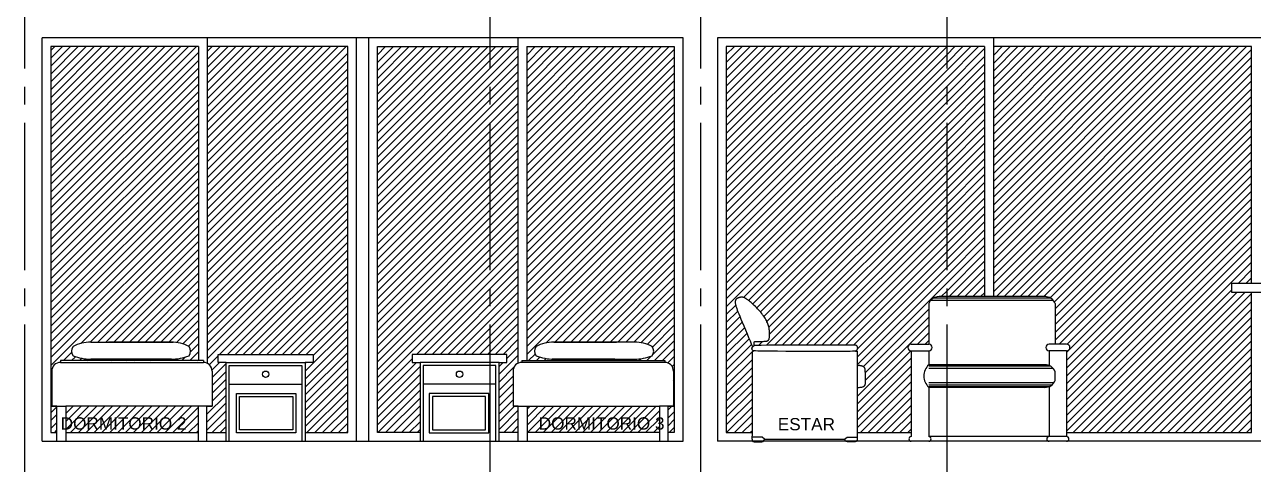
# Model space of a CAD drawing. Header units: millimetres. Extents: x 1217 to 2428, y 234 to 644.
# Drawn here: x 2234.82 to 2241.82, y 394.41 to 396.93 of the extents above; entities that cross this region are included whole.
import ezdxf

# ---------------------------------------------------------------- set-up
doc = ezdxf.new("R2010")
doc.units = ezdxf.units.MM
doc.linetypes.add('ACAD_ISO04W100', pattern=[30, 24, -3, 0, -3])
for name, color, linetype in [('0.1', 251, 'Continuous'), ('0.2', 2, 'Continuous'), ('0.3', 6, 'Continuous'), ('Ejes', 8, 'Continuous'), ('MURO', 5, 'Continuous'), ('Texto', 1, 'Continuous')]:
    doc.layers.add(name, color=color, linetype=linetype)
doc.styles.get("Standard").update_dxf_attribs({"font": 'arial.ttf'})
pattern_1 = [(45, (422.3399790830426, -302.623548463503), (-0.02245064030267288, 0.02245064030267288), [])]
pattern_2 = [(45, (422.4179387353875, -302.6235484635029), (-0.02245064030267288, 0.02245064030267288), [])]

# ---------------------------------------------------------------- blocks, each defined once
blk = doc.blocks.new('sillon elv 1')
at = {"layer": '0.2'}
blk.add_line((382065.234343676, 7753267.581307073), (382065.6901332545, 7753267.581307073), dxfattribs=at)
for points in [[(382065.1739059886, 7753268.114012635), (382065.1742391232, 7753268.115586496), (382065.1744406685, 7753268.117209101), (382065.1745378997, 7753268.118858958), (382065.1745580922, 7753268.120514573), (382065.1745285212, 7753268.122154455), (382065.1744764621, 7753268.12375711), (382065.1744291901, 7753268.125301046), (382065.1744139806, 7753268.126764772), (382065.1744525237, 7753268.128130524), (382065.1745441697, 7753268.129395475), (382065.1746826834, 7753268.130560523), (382065.1748618299, 7753268.131626569), (382065.1750753742, 7753268.132594516), (382065.1753170813, 7753268.133465262), (382065.1755807162, 7753268.13423971), (382065.1758600439, 7753268.13491876), (382065.1761509409, 7753268.135504481), (382065.1764577294, 7753268.136003614), (382065.176786843, 7753268.13642407), (382065.1771447154, 7753268.136773758), (382065.1775377804, 7753268.137060585), (382065.1779724715, 7753268.137292463), (382065.1784552225, 7753268.1374773), (382065.1789924669, 7753268.137623007), (382065.1796056513, 7753268.137737033), (382065.1803762735, 7753268.137824991), (382065.1814008443, 7753268.137892034), (382065.1827758743, 7753268.137943318), (382065.1845978742, 7753268.137983995), (382065.1869633548, 7753268.138019218), (382065.1899688265, 7753268.138054143), (382065.1937108003, 7753268.138093921), (382065.1982342337, 7753268.13814329), (382065.2033778732, 7753268.138205312), (382065.208928912, 7753268.138282633), (382065.2146745434, 7753268.138377899), (382065.2204019608, 7753268.138493755), (382065.2258983576, 7753268.138632846), (382065.230950927, 7753268.138797818), (382065.2353468623, 7753268.138991316), (382065.2389269382, 7753268.139214212), (382065.2417462535, 7753268.139460293), (382065.2439134882, 7753268.139721567), (382065.2455373225, 7753268.139990046), (382065.2467264365, 7753268.140257743), (382065.2475895103, 7753268.140516668), (382065.2482352239, 7753268.140758832), (382065.2487722574, 7753268.140976248), (382065.2492926133, 7753268.141165296), (382065.2498215841, 7753268.141339834), (382065.2503677848, 7753268.141518094), (382065.25093983, 7753268.141718301), (382065.2515463348, 7753268.141958687), (382065.252195914, 7753268.142257481), (382065.2528971826, 7753268.14263291), (382065.2536587553, 7753268.143103204), (382065.2544843263, 7753268.143690469), (382065.2553579062, 7753268.144432326), (382065.2562585847, 7753268.145370273), (382065.2571654517, 7753268.146545806), (382065.258057597, 7753268.148000425), (382065.2589141103, 7753268.149775626), (382065.2597140815, 7753268.151912908), (382065.2604366004, 7753268.154453769), (382065.2610641807, 7753268.15742403), (382065.2615930324, 7753268.160786807), (382065.2620227894, 7753268.164489541), (382065.2623530856, 7753268.168479674), (382065.2625835549, 7753268.172704645), (382065.2627138313, 7753268.177111895), (382065.2627435485, 7753268.181648863), (382065.2626723407, 7753268.186262993), (382065.2624960823, 7753268.19091449), (382065.2621956104, 7753268.195614636), (382065.2617480029, 7753268.200387477), (382065.2611303374, 7753268.205257061), (382065.2603196918, 7753268.210247436), (382065.2592931439, 7753268.215382649), (382065.2580277714, 7753268.220686748), (382065.2565006521, 7753268.22618378), (382065.2546899288, 7753268.23189138), (382065.2525780046, 7753268.23780153), (382065.2501483475, 7753268.243899804), (382065.2473844257, 7753268.250171768), (382065.2442697073, 7753268.256602996), (382065.2407876604, 7753268.263179056), (382065.236921753, 7753268.26988552), (382065.2326554534, 7753268.276707957), (382065.22798332, 7753268.283627163), (382065.2229442729, 7753268.29060482), (382065.2175883225, 7753268.297597838), (382065.2119654795, 7753268.304563125), (382065.2061257542, 7753268.311457589), (382065.2001191573, 7753268.318238139), (382065.1939956991, 7753268.324861682), (382065.1878053902, 7753268.331285127), (382065.1816001522, 7753268.337467784), (382065.1754395518, 7753268.343378564), (382065.1693850665, 7753268.348988783), (382065.1634981743, 7753268.35426975), (382065.1578403529, 7753268.359192783), (382065.1524730798, 7753268.363729193), (382065.1474578329, 7753268.367850294), (382065.14285609, 7753268.3715274), (382065.1387105624, 7753268.374743223), (382065.1349888968, 7753268.377526075), (382065.1316399734, 7753268.379915664), (382065.1286126723, 7753268.381951702), (382065.1258558738, 7753268.383673897), (382065.1233184582, 7753268.385121959), (382065.1209493057, 7753268.3863356), (382065.1186972966, 7753268.387354529), (382065.116518419, 7753268.388212907), (382065.1143970928, 7753268.388922715), (382065.1123248459, 7753268.389490382), (382065.1102932061, 7753268.389922339), (382065.1082937012, 7753268.390225017), (382065.1063178591, 7753268.390404848), (382065.1043572076, 7753268.390468262), (382065.1024032745, 7753268.39042169), (382065.1004515201, 7753268.39027299), (382065.0985131344, 7753268.390035721), (382065.0966032396, 7753268.389724866), (382065.0947369581, 7753268.389355415), (382065.0929294123, 7753268.388942351), (382065.0911957245, 7753268.388500659), (382065.089551017, 7753268.388045326), (382065.0880104122, 7753268.387591337), (382065.0865843589, 7753268.387150326), (382065.085264612, 7753268.386720517), (382065.0840382528, 7753268.386296785), (382065.0828923626, 7753268.385874001), (382065.0818140226, 7753268.38544704), (382065.0807903143, 7753268.385010774), (382065.0798083189, 7753268.384560077), (382065.0788551179, 7753268.384089823), (382065.0779199555, 7753268.383593675), (382065.0770007281, 7753268.383060461), (382065.0760974952, 7753268.382477802), (382065.0752103163, 7753268.381833317), (382065.0743392507, 7753268.381114626), (382065.0734843581, 7753268.38030935), (382065.0726456977, 7753268.379405106), (382065.0718233291, 7753268.378389517), (382065.071019271, 7753268.377252366), (382065.0702433789, 7753268.375992109), (382065.0695074676, 7753268.374609363), (382065.068823352, 7753268.373104749), (382065.0682028469, 7753268.371478886), (382065.0676577672, 7753268.369732394), (382065.0671999275, 7753268.367865891), (382065.0668411428, 7753268.365879998), (382065.0665974229, 7753268.363761145), (382065.0665015574, 7753268.361439004), (382065.0665905313, 7753268.358829058), (382065.0669013291, 7753268.355846792), (382065.0674709358, 7753268.352407688), (382065.0683363359, 7753268.348427231), (382065.0695345143, 7753268.343820903), (382065.0711024557, 7753268.338504188), (382065.073087309, 7753268.332367713), (382065.075576879, 7753268.325202678), (382065.0786691346, 7753268.316775432), (382065.0824620451, 7753268.306852316), (382065.0870535793, 7753268.295199676), (382065.0925417062, 7753268.28158386), (382065.0990243948, 7753268.265771209), (382065.1065996141, 7753268.247528071), (382065.1152635131, 7753268.226857104), (382065.1246049598, 7753268.204706226), (382065.1341110027, 7753268.18225967), (382065.1432686897, 7753268.160701667), (382065.1515650693, 7753268.141216449), (382065.1584871895, 7753268.124988248), (382065.1635220986, 7753268.113201296), (382065.1661568446, 7753268.107039825)], [(382065.7482116483, 7753268.11948831), (382065.7512119568, 7753268.118478486), (382065.7537501804, 7753268.117277217), (382065.755869629, 7753268.115918336), (382065.757613613, 7753268.114435676), (382065.7590254425, 7753268.112863068), (382065.7601484275, 7753268.111234346), (382065.7610258783, 7753268.109583342), (382065.7617011048, 7753268.107943888), (382065.7622126595, 7753268.106344494), (382065.7625800633, 7753268.104792383), (382065.7628180793, 7753268.103289453), (382065.7629414707, 7753268.101837606), (382065.7629650005, 7753268.10043874), (382065.7629034318, 7753268.099094757), (382065.7627715279, 7753268.097807555), (382065.7625840517, 7753268.096579035), (382065.762352653, 7753268.095410025), (382065.7620765277, 7753268.094297076), (382065.7617517582, 7753268.093235667), (382065.761374427, 7753268.092221276), (382065.7609406165, 7753268.091249383), (382065.7604464092, 7753268.090315468), (382065.7598878874, 7753268.089415008), (382065.7592611337, 7753268.088543485), (382065.7585629249, 7753268.087698255), (382065.7577928154, 7753268.086884193), (382065.7569510544, 7753268.086108055), (382065.7560378907, 7753268.085376594), (382065.7550535733, 7753268.084696565), (382065.753998351, 7753268.084074721), (382065.7528724729, 7753268.083517818), (382065.7516761878, 7753268.083032608), (382065.750231225, 7753268.082623434), (382065.7476452346, 7753268.082284985), (382065.742847347, 7753268.082009539), (382065.7347666927, 7753268.081789372), (382065.7223324019, 7753268.081616762), (382065.7044736051, 7753268.081483986), (382065.6801194327, 7753268.08138332), (382065.6481990151, 7753268.081307041), (382065.6081811427, 7753268.081249958), (382065.5616932463, 7753268.081216995), (382065.5109024168, 7753268.081215608), (382065.4579757451, 7753268.081253253), (382065.4050803218, 7753268.081337387), (382065.354383238, 7753268.081475465), (382065.3080515845, 7753268.081674942), (382065.268252452, 7753268.081943275), (382065.2366118233, 7753268.082284945), (382065.2125912483, 7753268.082692534), (382065.1951111687, 7753268.083155647), (382065.1830920261, 7753268.083663891), (382065.1754542624, 7753268.084206875), (382065.1711183192, 7753268.084774204), (382065.1690046382, 7753268.085355484), (382065.1680336613, 7753268.085940324), (382065.167305086, 7753268.086522551), (382065.166635635, 7753268.087112885), (382065.1660212864, 7753268.087726269), (382065.1654580187, 7753268.088377642), (382065.1649418103, 7753268.089081949), (382065.1644686396, 7753268.089854129), (382065.1640344851, 7753268.090709125), (382065.163635325, 7753268.091661878), (382065.163269658, 7753268.092720487), (382065.162946063, 7753268.093865681), (382065.162675639, 7753268.095071346), (382065.1624694852, 7753268.096311364), (382065.1623387006, 7753268.097559624), (382065.1622943842, 7753268.09879001), (382065.1623476353, 7753268.099976406), (382065.1625095527, 7753268.101092699), (382065.1627870296, 7753268.102119506), (382065.1631701346, 7753268.103064378), (382065.1636447303, 7753268.103941596), (382065.1641966794, 7753268.104765442), (382065.1648118444, 7753268.1055502), (382065.1654760879, 7753268.106310151), (382065.1661752727, 7753268.107059577), (382065.1668952612, 7753268.107812761), (382065.1676251239, 7753268.108580061), (382065.1683667622, 7753268.109356141), (382065.1691252854, 7753268.110131739), (382065.1699058028, 7753268.110897593), (382065.1707134234, 7753268.111644445), (382065.1715532567, 7753268.112363033), (382065.1724304118, 7753268.113044095), (382065.173349998, 7753268.113678372), (382065.1743150049, 7753268.114258537), (382065.1753199437, 7753268.114785011), (382065.1763572058, 7753268.115260147), (382065.177419183, 7753268.115686303), (382065.1784982665, 7753268.116065833), (382065.1795868481, 7753268.11640109), (382065.1806773192, 7753268.116694433), (382065.1817620714, 7753268.116948214), (382065.1839250791, 7753268.117168016), (382065.1926166485, 7753268.117372319), (382065.2143786687, 7753268.117582832), (382065.2557530287, 7753268.117821262), (382065.3232816176, 7753268.118109317), (382065.4235063245, 7753268.118468706), (382065.5629690383, 7753268.118921134), (382065.7482116483, 7753268.11948831)], [(382065.1726984433, 7753268.084567456), (382065.1703811447, 7753268.083229382), (382065.1684668729, 7753268.081917732), (382065.1669129868, 7753268.080632662), (382065.1656768455, 7753268.079374328), (382065.1647158079, 7753268.078142886), (382065.1639872331, 7753268.07693849), (382065.1634484801, 7753268.075761298), (382065.1630569079, 7753268.074611463), (382065.1627743566, 7753268.072588568), (382065.1625805912, 7753268.065189892), (382065.162459858, 7753268.047012145), (382065.162396403, 7753268.012652031), (382065.1623744725, 7753267.956706258), (382065.1623783126, 7753267.873771532), (382065.1623921694, 7753267.758444558), (382065.1624002892, 7753267.605322045)], [(382065.7620766413, 7753268.001318836), (382065.7666395172, 7753268.001746782), (382065.7707055846, 7753268.001928556), (382065.774322352, 7753268.001897121), (382065.7775373278, 7753268.001685443), (382065.7803980204, 7753268.001326486), (382065.7829519382, 7753268.000853214), (382065.7852465897, 7753268.000298593), (382065.7873294831, 7753267.999695587), (382065.7892416199, 7753267.999070805), (382065.7909979733, 7753267.998425439), (382065.7926070093, 7753267.997754323), (382065.7940771939, 7753267.997052291), (382065.7954169933, 7753267.996314181), (382065.7966348736, 7753267.995534826), (382065.7977393008, 7753267.994709062), (382065.798738741, 7753267.993831725), (382065.7996414623, 7753267.992899828), (382065.8004549404, 7753267.991919105), (382065.8011864533, 7753267.990897471), (382065.8018432785, 7753267.98984284), (382065.8024326939, 7753267.988763122), (382065.8029619774, 7753267.987666233), (382065.8034384066, 7753267.986560088), (382065.8038692593, 7753267.985452597), (382065.8042611731, 7753267.98432874), (382065.8046182249, 7753267.983081755), (382065.8049438511, 7753267.981581943), (382065.8052414884, 7753267.979699606), (382065.8055145734, 7753267.977305047), (382065.8057665426, 7753267.974268569), (382065.8060008327, 7753267.970460472), (382065.8062208802, 7753267.965751058), (382065.806428876, 7753267.960074733), (382065.8066220279, 7753267.9536223), (382065.8067962982, 7753267.946648668), (382065.8069476489, 7753267.939408746), (382065.8070720421, 7753267.932157438), (382065.8071654401, 7753267.925149653), (382065.8072238049, 7753267.918640298), (382065.8072430987, 7753267.912884281), (382065.8072201497, 7753267.908073343), (382065.8071552503, 7753267.90414657), (382065.8070495594, 7753267.900979878), (382065.8069042353, 7753267.898449187), (382065.8067204368, 7753267.896430416), (382065.8064993225, 7753267.894799484), (382065.806242051, 7753267.893432308), (382065.8059497807, 7753267.892204808), (382065.8056227224, 7753267.891014565), (382065.8052572937, 7753267.889845802), (382065.8048489645, 7753267.88870441), (382065.8043932044, 7753267.887596272), (382065.8038854831, 7753267.886527278), (382065.8033212703, 7753267.885503314), (382065.8026960359, 7753267.884530268), (382065.8020052494, 7753267.883614026), (382065.8012460532, 7753267.882758843), (382065.8004222803, 7753267.881962438), (382065.7995394364, 7753267.8812209), (382065.798603027, 7753267.880530314), (382065.7976185578, 7753267.879886769), (382065.7965915343, 7753267.879286352), (382065.7955274623, 7753267.878725149), (382065.7944318474, 7753267.878199248), (382065.7932650478, 7753267.877701418), (382065.7918068328, 7753267.877211158), (382065.7897918241, 7753267.876704648), (382065.7869546437, 7753267.876158069), (382065.7830299133, 7753267.875547601), (382065.7777522549, 7753267.874849424), (382065.7708562902, 7753267.874039718), (382065.7620766413, 7753267.873094666)], [(382065.1619415816, 7753267.592329915), (382065.1618958521, 7753267.58968931), (382065.1619322479, 7753267.587240097), (382065.1620406956, 7753267.584975616), (382065.1622111215, 7753267.582889207), (382065.1624334521, 7753267.580974208), (382065.1626976136, 7753267.579223961), (382065.1629935327, 7753267.577631803), (382065.1633111356, 7753267.576191077), (382065.1636437564, 7753267.574894343), (382065.1639983598, 7753267.573731051), (382065.1643853182, 7753267.572689873), (382065.1648150042, 7753267.571759483), (382065.1652977898, 7753267.570928551), (382065.1658440477, 7753267.570185751), (382065.1664641502, 7753267.569519754), (382065.1671684696, 7753267.568919231), (382065.1679702455, 7753267.568374578), (382065.168894185, 7753267.567883071), (382065.1699678626, 7753267.567443704), (382065.1712188525, 7753267.567055479), (382065.1726747293, 7753267.566717389), (382065.174363067, 7753267.566428434), (382065.1763114401, 7753267.56618761), (382065.178547423, 7753267.565993914), (382065.1810844045, 7753267.565845719), (382065.1838790309, 7753267.565738885), (382065.1868737634, 7753267.565668652), (382065.190011063, 7753267.565630255), (382065.1932333905, 7753267.565618933), (382065.1964832069, 7753267.565629921), (382065.1997029733, 7753267.565658458), (382065.2028351506, 7753267.565699778), (382065.2058305626, 7753267.565751417), (382065.2086734833, 7753267.565820086), (382065.2113565496, 7753267.565914795), (382065.2138723985, 7753267.566044553), (382065.2162136669, 7753267.566218368), (382065.2183729915, 7753267.56644525), (382065.2203430094, 7753267.566734209), (382065.2221163574, 7753267.567094251), (382065.2236973993, 7753267.567549411), (382065.2251374071, 7753267.568183819), (382065.2264993797, 7753267.569096628), (382065.2278463159, 7753267.570386991), (382065.2292412148, 7753267.572154064), (382065.2307470752, 7753267.574496999), (382065.2324268959, 7753267.577514951), (382065.234343676, 7753267.581307073)], [(382065.7625353489, 7753267.592329915), (382065.7625810785, 7753267.58968931), (382065.7625446826, 7753267.587240097), (382065.7624362349, 7753267.584975616), (382065.762265809, 7753267.582889207), (382065.7620434784, 7753267.580974208), (382065.7617793169, 7753267.579223961), (382065.7614833978, 7753267.577631803), (382065.7611657949, 7753267.576191077), (382065.7608331742, 7753267.574894343), (382065.7604785707, 7753267.573731051), (382065.7600916123, 7753267.572689873), (382065.7596619264, 7753267.571759483), (382065.7591791407, 7753267.570928551), (382065.7586328828, 7753267.570185751), (382065.7580127803, 7753267.569519754), (382065.7573084609, 7753267.568919231), (382065.7565066851, 7753267.568374578), (382065.7555827455, 7753267.567883071), (382065.7545090679, 7753267.567443704), (382065.753258078, 7753267.567055479), (382065.7518022013, 7753267.566717389), (382065.7501138636, 7753267.566428434), (382065.7481654904, 7753267.56618761), (382065.7459295075, 7753267.565993914), (382065.7433925261, 7753267.565845719), (382065.7405978996, 7753267.565738885), (382065.7376031671, 7753267.565668652), (382065.7344658676, 7753267.565630255), (382065.7312435401, 7753267.565618933), (382065.7279937236, 7753267.565629921), (382065.7247739572, 7753267.565658458), (382065.7216417799, 7753267.565699778), (382065.718646368, 7753267.565751417), (382065.7158034472, 7753267.565820086), (382065.7131203809, 7753267.565914795), (382065.710604532, 7753267.566044553), (382065.7082632636, 7753267.566218368), (382065.706103939, 7753267.56644525), (382065.7041339211, 7753267.566734209), (382065.7023605732, 7753267.567094251), (382065.7007795312, 7753267.567549411), (382065.6993395234, 7753267.568183819), (382065.6979775509, 7753267.569096628), (382065.6966306146, 7753267.570386991), (382065.6952357157, 7753267.572154064), (382065.6937298554, 7753267.574496999), (382065.6920500346, 7753267.577514951), (382065.6901332545, 7753267.581307073)]]:
    blk.add_lwpolyline(points, dxfattribs=at)
at = {"layer": '0.2', "elevation": -4.938328634906952e-10}
for points in [[(382065.7528724729, 7753268.083517818), (382065.7620766413, 7753268.083517818), (382065.7620766413, 7753267.605322045)], [(382065.1624002892, 7753267.605322045), (382065.1619415816, 7753267.592329915)], [(382065.7620766413, 7753267.605322045), (382065.7625353489, 7753267.592329915)], [(382065.234343676, 7753267.581307073), (382065.219740224, 7753267.592329915), (382065.1619415816, 7753267.592329915)], [(382065.6901332545, 7753267.581307073), (382065.7047367065, 7753267.592329915), (382065.7636354694, 7753267.592329915)]]:
    blk.add_lwpolyline(points, dxfattribs=at)

msp = doc.modelspace()

# ---------------------------------------------------------------- hatches: boundary and pattern name
at = {"layer": '0.1', "ltscale": 3}
h = msp.add_hatch(dxfattribs=at)
h.set_pattern_fill('ANSI31', color=256, scale=0.01)
h.set_pattern_definition(pattern_2)
edge = h.paths.add_edge_path()
edge.add_line((2235.809509860876, 396.8009927461132), (2234.968528561855, 396.8009927461132))
edge.add_line((2234.968528561855, 396.8009927461132), (2234.973099947954, 394.9509927464857))
edge.add_arc((2235.023099947954, 394.9509927464855), 0.0500000000001819, 90, 179.9999999997395, ccw=False)
edge.add_line((2235.023099947954, 395.0009927464857), (2235.023086129455, 395.0109927460128))
edge.add_line((2235.023086129455, 395.0109927460128), (2235.809509860876, 395.0109927465011))
edge.add_line((2235.809509860876, 395.0109927465011), (2235.809509860876, 396.8009927461132))
edge = h.paths.add_edge_path(flags=16)
edge.add_arc((2235.721483862543, 395.0645581485909), 0.04346014252858307, 322.3584972331713, 397.6415043925066)
edge.add_arc((2235.654944005065, 394.9062081568164), 0.2106576962042713, 61.3648222440488, 89.99999970130179)
edge.add_line((2235.654944006163, 395.1168658530207), (2235.297499618136, 395.1168658549174))
edge.add_line((2235.297499618136, 395.1168658549174), (2235.19590087464, 395.1168658548833))
edge.add_arc((2235.195900879705, 394.9062081586785), 0.2106576962048622, 90.0000013774749, 118.6351777559782)
edge.add_arc((2235.129361022226, 395.0645581504539), 0.04346014252840516, 142.3584956078494, 217.6415027675509)
edge.add_arc((2235.195900879704, 395.3037115346837), 0.2842281515700908, 249.1951985566897, 269.9999997013402)
edge.add_line((2235.195900878223, 395.0194833831136), (2235.654944003854, 395.019483381251))
edge.add_arc((2235.654944005065, 395.3037115328239), 0.284228151572961, 269.9999997558837, 290.8048014431884)
h.paths.add_polyline_path([(2235.807499947892, 394.7509927457947), (2235.053099947924, 394.7509927453555), (2235.053099947924, 394.6009927461131), (2235.807499947892, 394.6009927461131)])
h.paths.add_polyline_path([(2235.003099947935, 394.7509927462995), (2234.973099947907, 394.7509927462995), (2234.973099947907, 394.950992765349), (2234.968528561855, 396.8009927461132), (2234.968528561855, 394.6009927461131), (2235.003099947935, 394.6009927461131)])
edge = h.paths.add_edge_path()
edge.add_line((2236.659894773511, 396.8009927461132), (2235.859509860876, 396.8009927461132))
edge.add_line((2235.859509860876, 396.8009927461132), (2235.859509860876, 394.9958877766011))
edge.add_arc((2235.837499947861, 394.950992746486), 0.04999999999972937, -3.257127900724299e-10, 63.88346839328062, ccw=False)
edge.add_line((2235.887499947861, 394.9509927464857), (2235.887499947908, 394.7509927462995))
edge.add_line((2235.887499947908, 394.7509927462995), (2235.85749994788, 394.7509927462995))
edge.add_line((2235.85749994788, 394.7509927462995), (2235.85749994788, 394.6009927461131))
edge.add_line((2235.85749994788, 394.6009927461131), (2235.967317507944, 394.6009927461131))
edge.add_line((2235.967317507944, 394.6009927461131), (2235.967317507944, 395.00099274491))
edge.add_line((2235.967317507944, 395.00099274491), (2235.922317507902, 395.00099274491))
edge.add_line((2235.922317507902, 395.00099274491), (2235.922317507902, 395.0459927448355))
edge.add_line((2235.922317507902, 395.0459927448355), (2236.417317507897, 395.0459927448355))
edge.add_line((2236.417317507897, 395.0459927448355), (2236.462317507939, 395.0459927448355))
edge.add_line((2236.462317507939, 395.0459927448355), (2236.462317507939, 395.00099274491))
edge.add_line((2236.462317507939, 395.00099274491), (2236.417317507897, 395.00099274491))
edge.add_line((2236.417317507897, 395.00099274491), (2236.417317507897, 394.6009927461131))
edge.add_line((2236.417317507897, 394.6009927461131), (2236.659894773511, 394.6009927461131))
edge.add_line((2236.659894773511, 394.6009927461131), (2236.659894773511, 396.8009927461132))
h = msp.add_hatch(dxfattribs=at)
h.set_pattern_fill('ANSI31', color=256, scale=0.01)
h.set_pattern_definition(pattern_2)
edge = h.paths.add_edge_path()
edge.add_line((2237.680279686146, 396.8009927461132), (2238.521260985167, 396.8009927461132))
edge.add_line((2238.521260985167, 396.8009927461132), (2238.516689599068, 394.9509927464857))
edge.add_arc((2238.466689599068, 394.9509927464855), 0.0500000000001819, 360.0000000002606, 450)
edge.add_line((2238.466689599068, 395.0009927464857), (2238.466703417567, 395.0109927460128))
edge.add_line((2238.466703417567, 395.0109927460128), (2237.680279686146, 395.0109927465011))
edge.add_line((2237.680279686146, 395.0109927465011), (2237.680279686146, 396.8009927461132))
edge = h.paths.add_edge_path(flags=16)
edge.add_arc((2237.768305684479, 395.0645581485909), 0.04346014252858307, 142.3584956074934, 217.6415027668287, ccw=False)
edge.add_arc((2237.834845541957, 394.9062081568164), 0.2106576962042713, 450.0000002986982, 478.6351777559512, ccw=False)
edge.add_line((2237.834845540859, 395.1168658530207), (2238.192289928887, 395.1168658549174))
edge.add_line((2238.192289928887, 395.1168658549174), (2238.293888672382, 395.1168658548833))
edge.add_arc((2238.293888667317, 394.9062081586785), 0.2106576962048622, 421.36482224402175, 449.9999986225251, ccw=False)
edge.add_arc((2238.360428524796, 395.0645581504539), 0.04346014252840516, 322.3584972324491, 397.6415043921505, ccw=False)
edge.add_arc((2238.293888667318, 395.3037115346837), 0.2842281515700908, 270.0000002986598, 290.8048014433102, ccw=False)
edge.add_line((2238.293888668799, 395.0194833831136), (2237.834845543168, 395.019483381251))
edge.add_arc((2237.834845541957, 395.3037115328239), 0.284228151572961, 249.1951985568116, 270.0000002441164, ccw=False)
h.paths.add_polyline_path([(2237.68228959913, 394.7509927457947), (2238.436689599098, 394.7509927453555), (2238.436689599098, 394.6009927461131), (2237.68228959913, 394.6009927461131)])
h.paths.add_polyline_path([(2238.486689599087, 394.7509927462995), (2238.516689599115, 394.7509927462995), (2238.516689599115, 394.950992765349), (2238.521260985167, 396.8009927461132), (2238.521260985167, 394.6009927461131), (2238.486689599087, 394.6009927461131)])
edge = h.paths.add_edge_path()
edge.add_line((2236.829894773511, 396.8009927461132), (2237.630279686146, 396.8009927461132))
edge.add_line((2237.630279686146, 396.8009927461132), (2237.630279686146, 394.9958877766011))
edge.add_arc((2237.652289599161, 394.950992746486), 0.04999999999972937, 476.1165316067194, 540.0000000003257)
edge.add_line((2237.602289599161, 394.9509927464857), (2237.602289599114, 394.7509927462995))
edge.add_line((2237.602289599114, 394.7509927462995), (2237.632289599142, 394.7509927462995))
edge.add_line((2237.632289599142, 394.7509927462995), (2237.632289599142, 394.6009927461131))
edge.add_line((2237.632289599142, 394.6009927461131), (2237.522472039078, 394.6009927461131))
edge.add_line((2237.522472039078, 394.6009927461131), (2237.522472039078, 395.00099274491))
edge.add_line((2237.522472039078, 395.00099274491), (2237.56747203912, 395.00099274491))
edge.add_line((2237.56747203912, 395.00099274491), (2237.56747203912, 395.0459927448355))
edge.add_line((2237.56747203912, 395.0459927448355), (2237.072472039125, 395.0459927448355))
edge.add_line((2237.072472039125, 395.0459927448355), (2237.027472039083, 395.0459927448355))
edge.add_line((2237.027472039083, 395.0459927448355), (2237.027472039083, 395.00099274491))
edge.add_line((2237.027472039083, 395.00099274491), (2237.072472039125, 395.00099274491))
edge.add_line((2237.072472039125, 395.00099274491), (2237.072472039125, 394.6009927461131))
edge.add_line((2237.072472039125, 394.6009927461131), (2236.829894773511, 394.6009927461131))
edge.add_line((2236.829894773511, 394.6009927461131), (2236.829894773511, 396.8009927461132))
h = msp.add_hatch(dxfattribs=at)
h.set_pattern_fill('ANSI31', color=256, scale=0.01)
h.set_pattern_definition(pattern_1)
h.paths.add_polyline_path([(2240.073954318625, 396.800992746113), (2238.817707484947, 396.800992746113), (2238.817707484947, 394.6009927461129), (2238.964073971094, 394.6009927461129), (2238.964066558457, 394.740779720662), (2238.9640527016, 394.8561066942717), (2238.964048861524, 394.9390414203013), (2238.964070792075, 394.9949871939103), (2238.96413424704, 395.029347307464), (2238.964254980265, 395.0475250551904), (2238.964495962662, 395.0567266495345), (2238.96627502661, 395.0606139616133), (2238.969249581973, 395.063641920107), (2238.973875513735, 395.0668115855825), (2238.97013251656, 395.0678409418057), (2238.966906555583, 395.0706856508252), (2238.965027464318, 395.0743862119315), (2238.963893266883, 395.0794429418991), (2238.96409875615, 395.0840211023919), (2238.965707221608, 395.0869941069985), (2238.967817115345, 395.0894080040655), (2238.965196487608, 395.0955364587213), (2238.960161578549, 395.1073234104047), (2238.953239458378, 395.1235516122038), (2238.944943078792, 395.1430368297229), (2238.935785391715, 395.164594833223), (2238.926279348843, 395.1870413892398), (2238.916937902102, 395.209192267103), (2238.908274003186, 395.2298632333482), (2238.900698783864, 395.2481063720266), (2238.89421609527, 395.2639190223495), (2238.888727968382, 395.2775348391811), (2238.884136434177, 395.2891874783168), (2238.88034352369, 395.2991105946208), (2238.877251268013, 395.3075378410945), (2238.874761698009, 395.3147028753961), (2238.87277684477, 395.320839350527), (2238.871208903378, 395.3261560662145), (2238.869443274812, 395.3329439237853), (2238.868312385943, 395.3397718705461), (2238.868136798495, 395.3449225272533), (2238.868628854141, 395.3492003623502), (2238.869762973708, 395.3538238965936), (2238.871824983592, 395.3583589914107), (2238.874599727768, 395.3622832120092), (2238.87798059812, 395.3650726683067), (2238.881908804766, 395.3671567687282), (2238.885618902932, 395.3686257559906), (2238.889767893852, 395.369976980255), (2238.894818850697, 395.3713753242789), (2238.900371107643, 395.3724744575567), (2238.906107790184, 395.3729115247702), (2238.910975043073, 395.3724685325644), (2238.915029789667, 395.3716064333863), (2238.91927438549, 395.3701861680816), (2238.923794254523, 395.36814113961), (2238.928825123728, 395.3652701035117), (2238.933314362423, 395.3622508267368), (2238.936663285886, 395.3598612374122), (2238.940384951477, 395.3570783859546), (2238.944530479026, 395.3538625626321), (2238.949132221924, 395.350185457101), (2238.954147468843, 395.3460643556396), (2238.9595147419, 395.3415279457773), (2238.965172563387, 395.3366049131806), (2238.971059455593, 395.3313239453788), (2238.977113940809, 395.3257137271071), (2238.98327454127, 395.3198029468263), (2238.989479779206, 395.3136202902029), (2238.995670088099, 395.3071968447844), (2239.001793546309, 395.3005733019168), (2239.007800143268, 395.293792752033), (2239.013639868526, 395.2868982874284), (2239.019262711574, 395.2799330003987), (2239.024618661902, 395.2729399823079), (2239.029657709003, 395.2659623254518), (2239.034329842425, 395.259043120263), (2239.038596142082, 395.2522206822837), (2239.0424620494, 395.2455142191107), (2239.045944096344, 395.2389381587932), (2239.049058814706, 395.2325069312433), (2239.051822736508, 395.2262349663729), (2239.0542523936, 395.2201366931627), (2239.05636431783, 395.2142265424559), (2239.058175041164, 395.208518942302), (2239.059702160475, 395.2030219104568), (2239.060967532974, 395.1977178113962), (2239.061994080896, 395.1925825983713), (2239.062804726474, 395.1875922237019), (2239.063422391946, 395.1827226397077), (2239.063869999487, 395.1779497987087), (2239.064170471333, 395.1732496530245), (2239.064346729718, 395.1685981559063), (2239.064417937594, 395.1639840262438), (2239.064388220313, 395.1594470575879), (2239.064257943943, 395.1550398072655), (2239.063909697491, 395.1486557425542), (2239.063045998303, 395.1412142142464), (2239.061814795389, 395.1353870821915), (2239.059888281449, 395.130240017767), (2239.057218857683, 395.1267797573924), (2239.054134006035, 395.1245853666047), (2239.05014469562, 395.1231891672449), (2239.048562176878, 395.1225484894894), (2239.044664017048, 395.1219039818747), (2239.040601327257, 395.1215493748392), (2239.037021251394, 395.1213264786134), (2239.032625316, 395.1211329805161), (2239.02757274662, 395.1209680088292), (2239.022076349878, 395.1208289176653), (2239.01634893246, 395.1207130620683), (2239.010603301051, 395.1206177961508), (2239.005052262217, 395.1205404749567), (2238.99990862276, 395.1204784525985), (2238.995385189306, 395.1204290841202), (2238.991643215586, 395.1203893054704), (2238.988637743807, 395.1203543808738), (2238.986272263281, 395.1203191573227), (2238.984450263377, 395.120278480878), (2238.983075233349, 395.1202271966691), (2238.982050662567, 395.1201601535509), (2238.981280040343, 395.1200721957217), (2238.98066685593, 395.1199581701736), (2238.980129611502, 395.1198124628941), (2238.979646860562, 395.1196276260967), (2238.979212169475, 395.119395748196), (2238.978819104492, 395.1191089204008), (2238.978461232093, 395.1187592329885), (2238.978132118411, 395.1183387771676), (2238.977825329986, 395.117839644147), (2238.977534432952, 395.1172539223413), (2238.977255105272, 395.1165748727004), (2238.976991470377, 395.1158004248942), (2238.97674976324, 395.1149296783338), (2238.976536218948, 395.1139617314989), (2238.976357072474, 395.1128956856633), (2238.97621855873, 395.1117306374441), (2238.976126912747, 395.1104656871835), (2238.976088369613, 395.1090999342928), (2238.9761035791, 395.1076362090612), (2238.976150851113, 395.1060922727415), (2238.976312037229, 395.1011301116061), (2238.975742747572, 395.0965468626173), (2238.979471075811, 395.098254690355), (2238.983969804786, 395.0994648718337), (2238.994291037552, 395.0997074818666), (2239.01605305774, 395.099917994296), (2239.057427417718, 395.1001564249823), (2239.124956006648, 395.1004444802607), (2239.225180713516, 395.100803868329), (2239.364643427367, 395.1012562964539), (2239.549886037361, 395.1018234728331), (2239.554285371989, 395.1003427742125), (2239.55851693463, 395.0976297155266), (2239.561330637159, 395.094495589788), (2239.563457755569, 395.0904932216357), (2239.5645900025, 395.0857100008082), (2239.564660045486, 395.0815458885947), (2239.563972282816, 395.0770390223736), (2239.562479248642, 395.0730252533315), (2239.559943160877, 395.0694987333449), (2239.555391762685, 395.0658529805447), (2239.563751030362, 395.0658529805447), (2239.563751030362, 394.9836539984177), (2239.5683139062, 394.984081944866), (2239.574249754094, 394.9843473071423), (2239.580644388596, 394.9839262774254), (2239.585679090388, 394.9829932877415), (2239.591041288016, 394.9814409094723), (2239.5958881589, 394.979419319424), (2239.599503890638, 394.977105513675), (2239.602150202179, 394.9743736733467), (2239.604105196029, 394.9712346369814), (2239.605969042477, 394.9669072658024), (2239.606793012432, 394.9631121165878), (2239.607330437424, 394.9583996793064), (2239.607675221747, 394.9527956344614), (2239.607895269231, 394.9480862211863), (2239.608103265053, 394.9424098957757), (2239.608296416989, 394.9359574629421), (2239.608470687233, 394.9289838312621), (2239.60862203792, 394.921743908381), (2239.608746431184, 394.9144926010127), (2239.608839829159, 394.9074848158712), (2239.608898193981, 394.9009754606018), (2239.608917487725, 394.8952194437812), (2239.608883506115, 394.8880956766355), (2239.608630001675, 394.8805002278614), (2239.608014545008, 394.8759606392273), (2239.606756235873, 394.8713813526404), (2239.604747549995, 394.8671521190626), (2239.601861096236, 394.8639007238077), (2239.598383964137, 394.8616277320311), (2239.594670583344, 394.859845289143), (2239.590367613125, 394.8587636572792), (2239.584704302366, 394.8578827636744), (2239.579426643902, 394.8571845865304), (2239.572530679287, 394.8563748807142), (2239.563751030362, 394.8554298285822), (2239.563751030362, 394.6009927461129), (2239.871231127297, 394.6009927461129), (2239.871231127297, 395.066912524609, -1), (2239.871231127267, 395.1048564596308), (2239.971231127273, 395.1048564596308), (2239.971231127273, 395.3357856150677, -0.3308101165868146), (2240.029818132286, 395.3758131258396), (2240.073954318625, 395.3758131258396)])
h = msp.add_hatch(dxfattribs=at)
h.set_pattern_fill('ANSI31', color=256, scale=0.01)
h.set_pattern_definition(pattern_1)
h.paths.add_polyline_path([(2240.289611566085, 396.800992746113), (2240.073954318625, 396.800992746113), (2240.073954318625, 395.3758131258396), (2240.289611566085, 395.3758131258396)])
h.paths.add_polyline_path([(2241.673509841104, 396.800992746113), (2240.339611566085, 396.800992746113), (2240.339611566085, 395.3758131258396), (2240.633499047607, 395.3758131258396, -0.3308106660055134), (2240.692086170252, 395.3357856195557), (2240.692086170252, 395.1048564596308), (2240.757064503093, 395.1048564596308, -1), (2240.757064503093, 395.066912524609), (2240.757064503093, 394.6009927461129), (2241.673509841104, 394.6009927461129)])
h.paths.add_polyline_path([(2241.811515647222, 396.800992746113), (2241.673509841104, 396.800992746113), (2241.673509841104, 394.6009927461129), (2241.811515647222, 394.6009927461129), (2241.811515647222, 395.400992746113), (2241.69651154475, 395.400992746113), (2241.69651154475, 395.4509927461129), (2241.811515647222, 395.4509927461129)])
h.paths.add_polyline_path([(2242.726299374473, 396.800992746113), (2241.981515647221, 396.800992746113), (2241.981515647221, 396.1009927461129), (2242.726299374473, 396.1009927461129)])
h.paths.add_polyline_path([(2242.971354887493, 396.800992746113), (2242.776299374473, 396.800992746113), (2242.776299374473, 396.1009927461129), (2242.971354887493, 396.1009927461129)])

# ---------------------------------------------------------------- linework, layer by layer
at = {"layer": '0.1', "linetype": 'ByBlock'}
for p, q in [((2235.83749994792, 395.0109927465185, -3.203780983123054e-07), (2235.023086129455, 395.0109927460128, -3.203780983123054e-07)), ((2235.023099947955, 395.0009927453681, -3.203780983123054e-07), (2235.837486129419, 395.0009927453681, -3.203780983123054e-07)), ((2237.652289599102, 395.0109927465185, -3.203780983123054e-07), (2238.466703417567, 395.0109927460128, -3.203780983123054e-07)), ((2238.466689599067, 395.0009927453681, -3.203780983123054e-07), (2237.652303417603, 395.0009927453681, -3.203780983123054e-07)), ((2234.973099947907, 394.9509927464857, -2.901142928210344e-07), (2234.973099947907, 394.7509927462995, -2.901142928210344e-07)), ((2235.887499947908, 394.9509927464857, -2.901142928210344e-07), (2235.887499947908, 394.7509927462995, -2.901142928210344e-07)), ((2237.602289599114, 394.9509927464857, -2.901142928210344e-07), (2237.602289599114, 394.7509927462995, -2.901142928210344e-07)), ((2238.516689599115, 394.9509927464857, -2.901142928210344e-07), (2238.516689599115, 394.7509927462995, -2.901142928210344e-07)), ((2234.973099947907, 394.7509927462995, -2.901142928210344e-07), (2235.053099947924, 394.7509927462995, -2.901142928210344e-07)), ((2235.003099947935, 394.7509927462995, -2.901142928210344e-07), (2234.973099947907, 394.7509927462995, -2.901142928210344e-07)), ((2235.003099947935, 394.5509927461132, -2.901142928210344e-07), (2235.003099947935, 394.7509927462995, -2.901142928210344e-07)), ((2235.887499947908, 394.7509927458413, -3.203780983123054e-07), (2235.053099947923, 394.7509927453555, -3.203780983123054e-07)), ((2235.053099947924, 394.7509927462995, -2.901142928210344e-07), (2235.053099947924, 394.5509927461132, -2.901142928210344e-07)), ((2235.887499947908, 394.7509927462995, -2.901142928210344e-07), (2235.807499947892, 394.7509927462995, -2.901142928210344e-07)), ((2235.85749994788, 394.7509927462995, -2.901142928210344e-07), (2235.887499947908, 394.7509927462995, -2.901142928210344e-07)), ((2235.85749994788, 394.5509927461132, -2.901142928210344e-07), (2235.85749994788, 394.7509927462995, -2.901142928210344e-07)), ((2237.602289599114, 394.7509927462995, -2.901142928210344e-07), (2237.68228959913, 394.7509927462995, -2.901142928210344e-07)), ((2237.602289599114, 394.7509927458413, -3.203780983123054e-07), (2238.436689599099, 394.7509927453555, -3.203780983123054e-07)), ((2237.632289599142, 394.7509927462995, -2.901142928210344e-07), (2237.602289599114, 394.7509927462995, -2.901142928210344e-07)), ((2237.632289599142, 394.5509927461132, -2.901142928210344e-07), (2237.632289599142, 394.7509927462995, -2.901142928210344e-07)), ((2238.436689599098, 394.7509927462995, -2.901142928210344e-07), (2238.436689599098, 394.5509927461132, -2.901142928210344e-07)), ((2238.516689599115, 394.7509927462995, -2.901142928210344e-07), (2238.436689599098, 394.7509927462995, -2.901142928210344e-07)), ((2238.486689599087, 394.7509927462995, -2.901142928210344e-07), (2238.516689599115, 394.7509927462995, -2.901142928210344e-07)), ((2238.486689599087, 394.5509927461132, -2.901142928210344e-07), (2238.486689599087, 394.7509927462995, -2.901142928210344e-07))]:
    msp.add_line(p, q, dxfattribs=at)
at = {"layer": '0.1'}
for p, q in [((2235.807499947892, 394.7509927462995, -2.901142928210344e-07), (2235.807499947892, 394.5509927461132, -2.901142928210344e-07)), ((2237.68228959913, 394.7509927462995, -2.901142928210344e-07), (2237.68228959913, 394.5509927461132, -2.901142928210344e-07))]:
    msp.add_line(p, q, dxfattribs=at)
at = {"layer": '0.1', "ltscale": 3}
for points, elevation in [([(2235.809509860876, 396.8009927461132), (2234.968528561855, 396.8009927461132), (2234.968528561855, 394.6009927461131), (2235.003099947935, 394.6009927461131)], -3.203780983123054e-07), ([(2235.809509860876, 396.8009927461132), (2235.809509860876, 395.0109927465011)], -3.203780983123054e-07), ([(2235.859509860876, 396.8509927461131), (2235.859509860876, 394.9958877766011)], -3.203780983123054e-07), ([(2236.417317507897, 394.6009927461131), (2236.659894773511, 394.6009927461131), (2236.659894773511, 396.8009927461132), (2235.859509860876, 396.8009927461132)], -3.203780983123054e-07), ([(2237.072472039125, 394.6009927461131), (2236.829894773511, 394.6009927461131), (2236.829894773511, 396.8009927461132), (2237.630279686146, 396.8009927461132)], -3.203780983123054e-07), ([(2237.630279686146, 396.8509927461131), (2237.630279686146, 394.9958877766011)], -3.203780983123054e-07), ([(2237.680279686146, 396.8009927461132), (2238.521260985167, 396.8009927461132), (2238.521260985167, 394.6009927461131), (2238.486689599087, 394.6009927461131)], -3.203780983123054e-07), ([(2237.680279686146, 396.8009927461132), (2237.680279686146, 395.0109927465011)], -3.203780983123054e-07), ([(2240.289611566085, 396.800992746113), (2238.817707484947, 396.800992746113), (2238.817707484947, 394.6009927461129), (2238.964073971094, 394.6009927461129)], -2.371463175467722e-07), ([(2240.289611566085, 396.800992746113), (2240.289611566085, 395.3758131258396)], -2.371463175467722e-07), ([(2240.339611566085, 396.8509927461129), (2240.339611566085, 395.3758131258396)], -2.371463175467722e-07), ([(2241.811515647222, 395.4509927461129), (2241.811515647222, 396.800992746113), (2240.339611566085, 396.800992746113)], -2.371463175467722e-07), ([(2240.757064503093, 394.6009927461129), (2241.811515647222, 394.6009927461129), (2241.811515647222, 395.400992746113)], -2.371463175467722e-07), ([(2235.053099947924, 394.6009927461131), (2235.807499947892, 394.6009927461131)], -3.203780983123054e-07), ([(2235.85749994788, 394.6009927461131), (2235.967317507944, 394.6009927461131)], -3.203780983123054e-07), ([(2237.632289599142, 394.6009927461131), (2237.522472039078, 394.6009927461131)], -3.203780983123054e-07), ([(2238.436689599098, 394.6009927461131), (2237.68228959913, 394.6009927461131)], -3.203780983123054e-07), ([(2239.563751030362, 394.6009927461129), (2239.871231127297, 394.6009927461129)], -2.371463175467722e-07)]:
    msp.add_lwpolyline(points, dxfattribs=dict(at, elevation=elevation))
at = {"layer": '0.1', "linetype": 'ByBlock'}
for points, elevation in [([(2239.971231127273, 395.3357856089455), (2239.971231127273, 395.1048564596308)], -3.350324152223362e-07), ([(2239.971231127273, 395.3357856089455), (2239.971231127273, 395.1048564596308)], -3.350324152223362e-07), ([(2240.681792792514, 395.3541672921014), (2239.981524508795, 395.3541672921014)], -3.384615578123656e-07), ([(2240.667911999276, 395.3664827758652), (2239.995405305467, 395.3664827758652)], -3.384615578123656e-07), ([(2240.638207816402, 395.3758131258396), (2240.029818132286, 395.3758131258396)], -3.384615578123656e-07), ([(2240.638207816402, 395.3758131258396), (2240.029818132286, 395.3758131258396)], -3.384615578123656e-07), ([(2240.692086170252, 395.3357856191901), (2240.692086170252, 395.1048564642874)], -3.350324152223362e-07), ([(2240.692086170252, 395.3357856191901), (2240.692086170252, 395.1048564642874)], -3.350324152223362e-07), ([(2240.692086170252, 395.3357856191901), (2240.692086170252, 395.1048564642874)], -3.350324152223362e-07), ([(2235.967317507944, 395.00099274491), (2235.922317507902, 395.00099274491), (2235.922317507902, 395.0459927448355), (2236.417317507897, 395.0459927448355), (2236.462317507939, 395.0459927448355), (2236.462317507939, 395.00099274491), (2236.417317507897, 395.00099274491)], -3.211658340565121e-07), ([(2237.522472039078, 395.00099274491), (2237.56747203912, 395.00099274491), (2237.56747203912, 395.0459927448355), (2237.072472039125, 395.0459927448355), (2237.027472039083, 395.0459927448355), (2237.027472039083, 395.00099274491), (2237.072472039125, 395.00099274491)], -3.211658340565121e-07), ([(2239.871231127238, 395.1048564596308), (2239.971231127215, 395.1048564596308)], -3.384615578123656e-07), ([(2239.871231127238, 395.1048564596308), (2239.971231127215, 395.1048564596308)], -3.384615578123656e-07), ([(2239.871231127297, 395.066912524609), (2239.871231127297, 394.5776980642435)], -3.350324152223362e-07), ([(2239.871231127238, 395.066912524609), (2239.971231127215, 395.066912524609)], -3.384615578123656e-07), ([(2239.871231127297, 395.066912524609), (2239.871231127297, 394.5776980642435)], -3.350324152223362e-07), ([(2239.871231127238, 395.066912524609), (2239.971231127215, 395.066912524609)], -3.384615578123656e-07), ([(2239.971231127273, 395.066912524609), (2239.971231127273, 394.9870535928962)], -3.350324152223362e-07), ([(2239.971231127273, 395.066912524609), (2239.971231127273, 394.9870535928962)], -3.350324152223362e-07), ([(2240.757064503093, 395.1048564596308), (2240.657064503116, 395.1048564596308)], -4.377954699613766e-07), ([(2240.757064503093, 395.1048564596308), (2240.657064503116, 395.1048564596308)], -4.377954699613766e-07), ([(2240.657064503116, 395.066912524609), (2240.657064503116, 394.9870535928962)], -4.343663273713471e-07), ([(2240.757064503093, 395.066912524609), (2240.657064503116, 395.066912524609)], -4.377954699613766e-07), ([(2240.657064503116, 395.066912524609), (2240.657064503116, 394.9870535928962)], -4.343663273713471e-07), ([(2240.757064503093, 395.066912524609), (2240.657064503116, 395.066912524609)], -4.377954699613766e-07), ([(2240.757064503093, 395.066912524609), (2240.757064503093, 394.5776980642435)], -4.343663273713471e-07), ([(2240.757064503093, 395.066912524609), (2240.757064503093, 394.5776980642435)], -4.343663273713471e-07), ([(2235.023086129455, 395.0109927460759), (2235.023099947954, 395.0009927462995)], -2.901142928210344e-07), ([(2235.83749994792, 395.0109927460759), (2235.837486129421, 395.0009927462995)], -2.901142928210344e-07), ([(2235.967317507944, 394.550992745655), (2235.967317507944, 395.00099274491), (2236.417317507897, 395.00099274491), (2236.417317507897, 394.550992745655)], -3.211658340565121e-07), ([(2235.985317507867, 394.550992745655), (2235.985317507867, 394.9829927456848), (2236.399317507857, 394.9829927456848), (2236.399317507857, 394.550992745655)], -3.211658340565121e-07), ([(2237.522472039078, 394.550992745655), (2237.522472039078, 395.00099274491), (2237.072472039125, 395.00099274491), (2237.072472039125, 394.550992745655)], -3.211658340565121e-07), ([(2237.504472039155, 394.550992745655), (2237.504472039155, 394.9829927456848), (2237.090472039165, 394.9829927456848), (2237.090472039165, 394.550992745655)], -3.211658340565121e-07), ([(2237.652289599102, 395.0109927460759), (2237.652303417601, 395.0009927462995)], -2.901142928210344e-07), ([(2238.466703417567, 395.0109927460759), (2238.466689599068, 395.0009927462995)], -2.901142928210344e-07), ([(2240.638207722338, 394.9870535928962), (2239.971231127273, 394.9870535928962)], -3.384615578123656e-07), ([(2240.638207722338, 394.9870535928962), (2239.971231127273, 394.9870535928962)], -3.384615578123656e-07), ([(2240.666274348913, 394.9787339253557), (2239.971231127273, 394.9787339253557)], -3.384615578123656e-07), ([(2240.681291493761, 394.9660089241547), (2239.971231127273, 394.9660089241547)], -3.384615578123656e-07), ([(2240.681291493761, 394.9660089241547), (2239.971231127273, 394.9660089241547)], -3.384615578123656e-07), ([(2240.692086168389, 394.8984903304112), (2240.692086168389, 394.9470260778648)], -3.384615578123656e-07), ([(2235.985317507867, 394.8760877286367), (2236.399317507857, 394.8760877286367)], -3.170656768153786e-07), ([(2237.504472039155, 394.8760877286367), (2237.090472039165, 394.8760877286367)], -3.170656768153786e-07), ([(2240.685468962823, 394.8850826828015), (2239.971231127273, 394.8850826828015)], -3.384615578123656e-07), ([(2240.672930437896, 394.8713834455443), (2239.971231127273, 394.8713834455443)], -3.384615578123656e-07), ([(2240.657064503116, 394.8623260522467), (2239.971231127273, 394.8623260522467)], -3.384615578123656e-07), ([(2240.657064503116, 394.8623260522467), (2239.971231127273, 394.8623260522467)], -3.384615578123656e-07), ([(2239.971231127273, 394.8584628153798), (2239.971231127273, 394.5776980642435)], -3.350324152223362e-07), ([(2240.633499141665, 394.8584628153798), (2239.971231127273, 394.8584628153798)], -3.384615578123656e-07), ([(2239.971231127273, 394.8584628153798), (2239.971231127273, 394.5776980642435)], -3.350324152223362e-07), ([(2240.633499141665, 394.8584628153798), (2239.971231127273, 394.8584628153798)], -3.384615578123656e-07), ([(2240.657064503116, 394.8623260522467), (2240.657064503116, 394.5815613011104)], -3.384615578123656e-07), ([(2240.657064503116, 394.8584628153798), (2240.657064503116, 394.5776980642435)], -4.343663273713471e-07), ([(2240.757064503093, 394.5776980642435), (2239.971231127273, 394.5776980642435)], -3.350324152223362e-07), ([(2240.757064503093, 394.5776980642435), (2239.971231127273, 394.5776980642435)], -3.350324152223362e-07)]:
    msp.add_lwpolyline(points, dxfattribs=dict(at, elevation=elevation))
at = {"layer": '0.1'}
for points, elevation in [([(2235.195869021408, 395.1168658524744), (2235.664698356502, 395.1168658549174)], -3.203780983123054e-07), ([(2235.654944005065, 395.1168658530548), (2235.297499618136, 395.1168658549174)], -2.901142928210344e-07), ([(2238.293920525614, 395.1168658524744), (2237.82509119052, 395.1168658549174)], -3.203780983123054e-07), ([(2237.834845541957, 395.1168658530548), (2238.192289928887, 395.1168658549174)], -2.901142928210344e-07), ([(2235.654944005065, 395.0194833811581), (2235.195885126147, 395.0194833835503)], -2.901142928210344e-07), ([(2235.307253969572, 395.0194833811581), (2235.664698356502, 395.0194833830207)], -3.203780983123054e-07), ([(2238.18253557745, 395.0194833811581), (2237.82509119052, 395.0194833830207)], -3.203780983123054e-07), ([(2237.834845541957, 395.0194833811581), (2238.293904420875, 395.0194833835503)], -2.901142928210344e-07)]:
    msp.add_lwpolyline(points, dxfattribs=dict(at, elevation=elevation))
at = {"layer": '0.1', "linetype": 'ByBlock', "elevation": -3.170656768153786e-07}
for points in [[(2236.025919327155, 394.8237652198695), (2236.365161879795, 394.8237652198695), (2236.365161879795, 394.59899951865), (2236.025919327155, 394.59899951865)], [(2236.043919327195, 394.8057652206443), (2236.347161879755, 394.8057652206443), (2236.347161879755, 394.6169995178752), (2236.043919327195, 394.6169995178752)], [(2237.463870219867, 394.8237652198695), (2237.124627667227, 394.8237652198695), (2237.124627667227, 394.59899951865), (2237.463870219867, 394.59899951865)], [(2237.445870219827, 394.8057652206443), (2237.142627667267, 394.8057652206443), (2237.142627667267, 394.6169995178752), (2237.445870219827, 394.6169995178752)]]:
    msp.add_lwpolyline(points, close=True, dxfattribs=at)
at = {"layer": '0.1', "linetype": 'ByBlock'}
for centre in [(2236.192317507921, 394.9335577951096, -3.170656768153786e-07), (2237.297472039102, 394.9335577951096, -3.170656768153786e-07)]:
    msp.add_circle(centre, 0.01818143930180339, dxfattribs=at)
for centre, radius, start, end in [((2240.027463865466, 395.3163692608682, -3.384615578123656e-07), 0.05949046692540793, 87.73197050073406, 160.9509498841659), ((2240.027463865466, 395.3163692608682, -3.384615578123656e-07), 0.05949046692540793, 87.73197050073406, 160.9509498841659), ((2240.635853432002, 395.3163692655248, -3.384615578123656e-07), 0.05949046692540793, 19.0490501158341, 92.26802949926592), ((2240.635853432002, 395.3163692655248, -3.384615578123656e-07), 0.05949046692540793, 19.0490501158341, 92.26802949926592), ((2239.871231127238, 395.0858844921199, -3.350324152223362e-07), 0.01897196751087904, 90, 270), ((2239.871231127238, 395.0858844921199, -3.350324152223362e-07), 0.01897196751087904, 90, 270), ((2239.971231127215, 395.0858844921199, -3.350324152223362e-07), 0.01897196751087904, 270, 90), ((2239.971231127215, 395.0858844921199, -3.350324152223362e-07), 0.01897196751087904, 270, 90), ((2240.657064503116, 395.0858844921199, -4.343663273713471e-07), 0.01897196751087904, 90, 270), ((2240.657064503116, 395.0858844921199, -4.343663273713471e-07), 0.01897196751087904, 90, 270), ((2240.757064503093, 395.0858844921199, -4.343663273713471e-07), 0.01897196751087904, 270, 90), ((2240.757064503093, 395.0858844921199, -4.343663273713471e-07), 0.01897196751087904, 270, 90), ((2235.023099947954, 394.9509927464857, -2.901142928210344e-07), 0.05, 90, 180), ((2235.837499947861, 394.9509927464857, -2.901142928210344e-07), 0.05, 0, 90), ((2237.652289599161, 394.9509927464857, -2.901142928210344e-07), 0.05, 90, 180), ((2238.466689599068, 394.9509927464857, -2.901142928210344e-07), 0.05, 0, 90), ((2240.032663487537, 394.922758204138, -3.384615578123656e-07), 0.08892599119674877, 133.6955059256374, 226.3044940743626), ((2240.032663487537, 394.922758204138, -3.384615578123656e-07), 0.08892599119674877, 133.6955059256374, 226.3044940743626), ((2240.635853432002, 394.9276097288561, -3.384615578123656e-07), 0.05949046692540793, 19.0490501158341, 92.26802949926592), ((2240.635853432002, 394.9276097288561, -3.384615578123656e-07), 0.05949046692540793, 19.0490501158341, 92.26802949926592), ((2240.635853432002, 394.9179066794199, -3.384615578123656e-07), 0.05949046692540793, 267.7319705007341, 340.950949941133), ((2240.635853432002, 394.9179066794199, -3.384615578123656e-07), 0.05949046692540793, 267.7319705007341, 340.950949941133), ((2239.871231127297, 394.5643454047126, -3.350324152223362e-07), 0.01335265953093767, 90, 270), ((2239.871231127297, 394.5643454047126, -3.350324152223362e-07), 0.01335265953093767, 90, 270), ((2239.971231127273, 394.5643454047126, -3.350324152223362e-07), 0.01335265953093767, 270, 90), ((2239.971231127273, 394.5643454047126, -3.350324152223362e-07), 0.01335265953093767, 270, 90), ((2240.657064503116, 394.5643454047126, -4.343663273713471e-07), 0.01335265953093767, 90, 270), ((2240.657064503116, 394.5643454047126, -4.343663273713471e-07), 0.01335265953093767, 90, 270), ((2240.757064503093, 394.5643454047126, -4.343663273713471e-07), 0.01335265953093767, 270, 90), ((2240.757064503093, 394.5643454047126, -4.343663273713471e-07), 0.01335265953093767, 270, 90)]:
    msp.add_arc(centre, radius, start, end, dxfattribs=at)
at = {"layer": '0.1'}
for centre, radius, start, end in [((2235.195900879704, 394.9062081586778, -2.598504873297634e-07), 0.2106576962055347, 90, 118.6351779363075), ((2235.654944005065, 394.9062081568151, -2.901142928210344e-07), 0.2106576962055347, 61.36482206369252, 90), ((2237.834845541957, 394.9062081568151, -2.901142928210344e-07), 0.2106576962055347, 90, 118.6351779363075), ((2238.293888667318, 394.9062081586778, -2.598504873297634e-07), 0.2106576962055347, 61.36482206369245, 90), ((2235.129361022226, 395.0645581504538, -2.598504873297634e-07), 0.0434601425285245, 142.358496543553, 217.641503456447), ((2235.721483862544, 395.0645581485912, -2.901142928210344e-07), 0.0434601425285245, 322.3584965435529, 37.64150345644703), ((2237.768305684478, 395.0645581485912, -2.901142928210344e-07), 0.0434601425285245, 142.3584965435526, 217.6415034564474), ((2238.360428524796, 395.0645581504538, -2.598504873297634e-07), 0.0434601425285245, 322.3584965435526, 37.64150345644741), ((2235.195900879704, 395.3037115346849, -2.598504873297634e-07), 0.284228151571254, 249.1951986211315, 270), ((2235.654944005065, 395.3037115328222, -2.901142928210344e-07), 0.284228151571254, 270, 290.8048013788684), ((2237.834845541957, 395.3037115328222, -2.901142928210344e-07), 0.284228151571254, 249.1951986211195, 270), ((2238.293888667318, 395.3037115346849, -2.598504873297634e-07), 0.284228151571254, 270, 290.8048013788805)]:
    msp.add_arc(centre, radius, start, end, dxfattribs=at)
at = {"layer": '0.3', "ltscale": 3}
for points, elevation in [([(2236.709894773511, 394.5509927461132), (2236.709894773511, 396.8509929471807)], -2.468587891764807e-07), ([(2236.779894773511, 394.5509927461132), (2236.779894773511, 396.8509929471807)], -2.46686565757219e-07)]:
    msp.add_lwpolyline(points, dxfattribs=dict(at, elevation=elevation))
at = {"layer": '0.3', "elevation": -1.615220749144973e-07}
msp.add_lwpolyline([(2241.69651154475, 395.400992746113), (2242.096512824922, 395.400992746113), (2242.096512824922, 395.4509927461129), (2241.69651154475, 395.4509927461129)], close=True, dxfattribs=at)
at = {"layer": 'Ejes', "linetype": 'ACAD_ISO04W100', "ltscale": 0.035}
for points, elevation in [([(2234.818529225468, 400.966637271952), (2234.818529225468, 371.9865972006809)], -2.88443378748819e-07), ([(2237.470665354315, 400.966637271952), (2237.470665354315, 371.9856876156734)], -2.302346991118128e-07), ([(2238.67112102442, 400.966637271952), (2238.671122508184, 371.9866007886624)], -2.361757503764768e-07), ([(2240.073954318625, 400.966637271952), (2240.073954318625, 371.9865972007372)], -3.154967867910422e-07)]:
    msp.add_lwpolyline(points, dxfattribs=dict(at, elevation=elevation))
at = {"layer": 'MURO', "ltscale": 3}
for points, elevation in [([(2234.918528561855, 394.5509927461132), (2234.918528561854, 396.8509929471807)], -2.930730401715489e-07), ([(2238.571088173407, 396.8509929471807), (2234.918528561855, 396.8509929471807)], -3.126565208273516e-07), ([(2238.571088173407, 396.8509929471804), (2234.918528561855, 396.8509929471805)], -2.853021549640859e-07), ([(2238.571088173407, 394.5509927461132), (2238.571088173407, 396.8509929471807)], -2.956956784061561e-07), ([(2238.767707484947, 396.8510281288755), (2238.767707484947, 394.5510281288755)], -1.279260849837462e-07), ([(2243.571083101724, 396.8509929471805), (2238.767707484948, 396.8509929471805)], -2.371463175467722e-07), ([(2234.918528561855, 394.5509927461132), (2238.571088173407, 394.5509927461132)], -2.930730401715489e-07), ([(2243.571083101724, 394.550992746113), (2238.767707484948, 394.550992746113)], -2.371463175467722e-07)]:
    msp.add_lwpolyline(points, dxfattribs=dict(at, elevation=elevation))

# ---------------------------------------------------------------- block references
at = {"layer": '0.2'}
msp.add_blockref('sillon elv 1', (-379826.198325611, -7752873.017664837, -3.380583273758717e-07), dxfattribs=at)

# ---------------------------------------------------------------- texts
at = {"layer": 'Texto', "char_height": 0.07, "attachment_point": 5}
for s, insert, width in [('DORMITORIO 2', (2235.382660773635, 394.6524090777791, -4.150459018269625e-07), 1.022383926178792), ('DORMITORIO 3', (2238.107128773387, 394.6524090777791, -4.150459018269625e-07), 1.022383926178792), ('ESTAR', (2239.27392417497, 394.6481880160335, -3.250877754738473e-07), 0.4782903208289202)]:
    msp.add_mtext(s, dxfattribs=dict(at, insert=insert, width=width))

doc.saveas('drawing.dxf')
